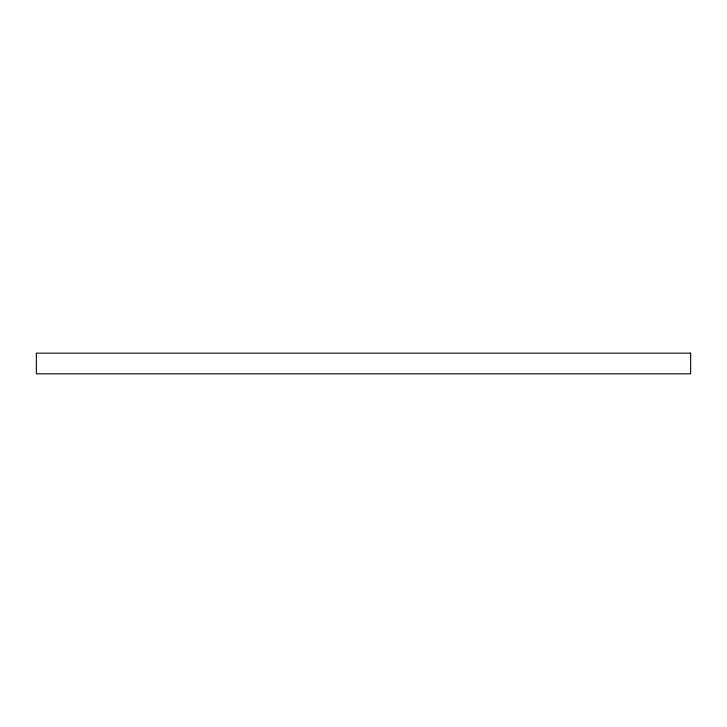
<?xml version="1.0" encoding="UTF-8"?>
<svg xmlns="http://www.w3.org/2000/svg" width="727" height="727" viewBox="0 0 727 727"><rect width="100%" height="100%" fill="white"/><g stroke="black" fill="none" stroke-linecap="round" stroke-linejoin="round"><path stroke-width="1.09" d="M690.65 353.168L36.35 353.168L36.35 373.832L690.65 373.832L690.65 353.168"/></g></svg>
